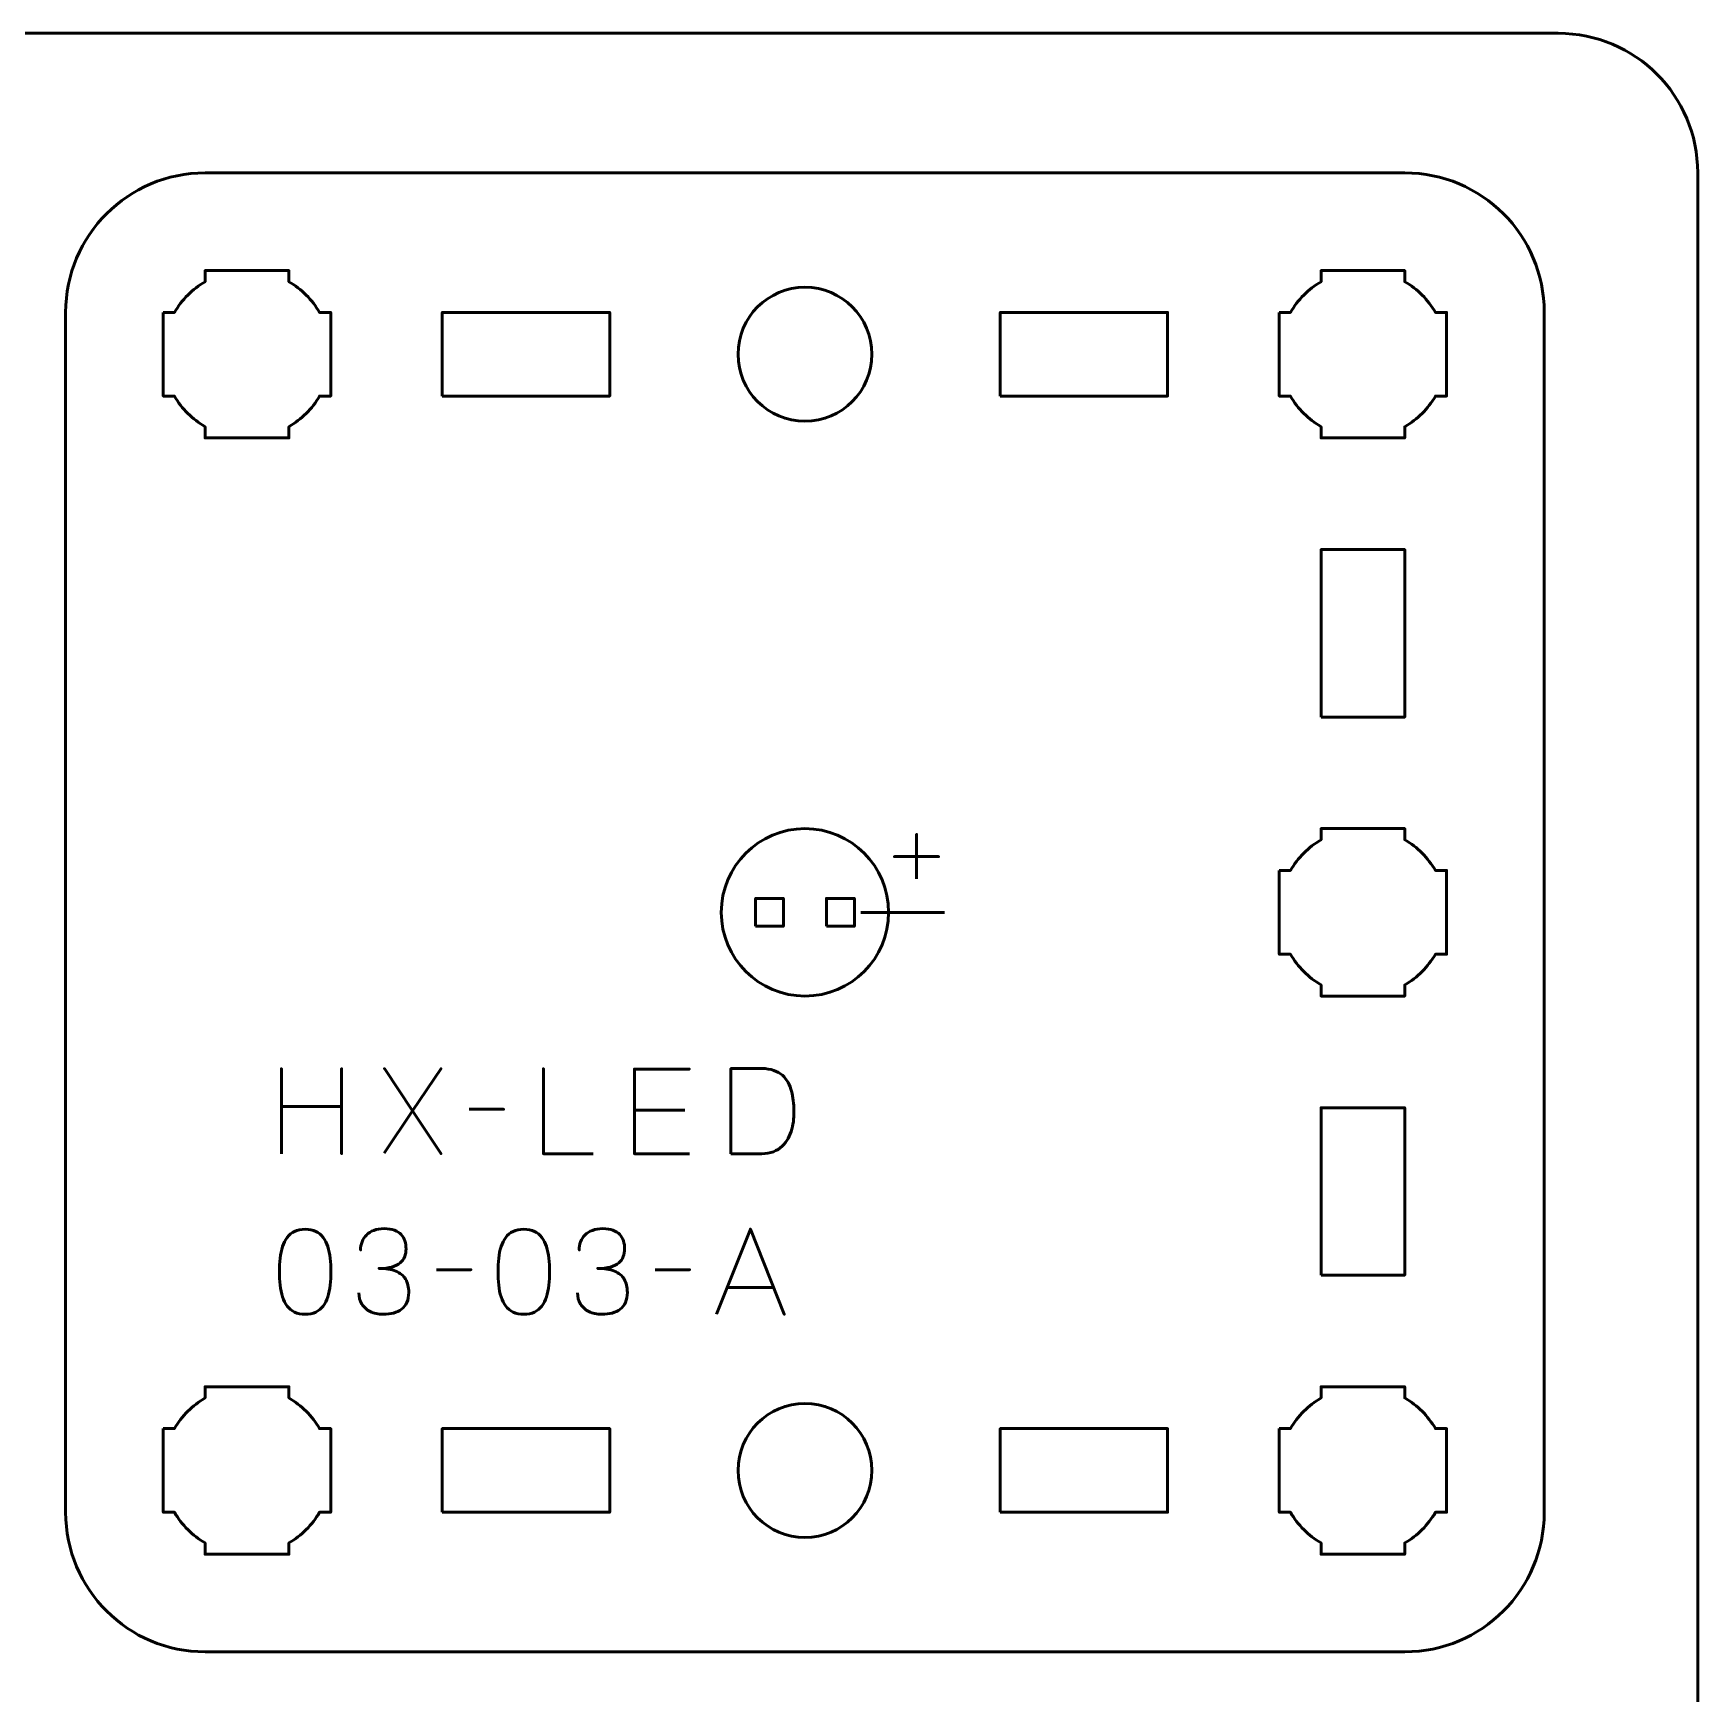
# Model space of a CAD drawing. Header units: centimetres. Extents: x -21 to 0, y -29.7 to 0.
# Drawn here: x -5.97 to 0, y -5.95 to 0 of the extents above; entities that cross this region are included whole.
import ezdxf

# ---------------------------------------------------------------- set-up
doc = ezdxf.new("R2010")
doc.units = ezdxf.units.CM
doc.header["$MEASUREMENT"] = 0
doc.layers.add('Layer 1', color=7, linetype='Continuous')

msp = doc.modelspace()

# ---------------------------------------------------------------- linework, layer by layer
at = {"layer": 'Layer 1', "lineweight": 53}
for points in [[(-4.5, -1.3), (-3.9, -1.3), (-3.9, -1), (-4.5, -1), (-4.5, -1.3)], [(-2.5, -1.3), (-1.9, -1.3), (-1.9, -1), (-2.5, -1), (-2.5, -1.3)], [(-1.35, -2.45), (-1.05, -2.45), (-1.05, -1.85), (-1.35, -1.85), (-1.35, -2.45)], [(-3.377, -3.2), (-3.277, -3.2), (-3.277, -3.1), (-3.377, -3.1), (-3.377, -3.2)], [(-3.123, -3.2), (-3.023, -3.2), (-3.023, -3.1), (-3.123, -3.1), (-3.123, -3.2)], [(-1.35, -4.45), (-1.05, -4.45), (-1.05, -3.85), (-1.35, -3.85), (-1.35, -4.45)], [(-4.5, -5.3), (-3.9, -5.3), (-3.9, -5), (-4.5, -5), (-4.5, -5.3)], [(-2.5, -5.3), (-1.9, -5.3), (-1.9, -5), (-2.5, -5), (-2.5, -5.3)]]:
    msp.add_lwpolyline(points, close=True, dxfattribs=at)
for centre in [(-3.2, -1.15), (-3.2, -5.15)]:
    msp.add_ellipse(centre, major_axis=(0, 0.24), ratio=1, dxfattribs=at)
at = {"layer": 'Layer 1', "color": 5, "lineweight": 53}
msp.add_ellipse((-3.2, -3.15), major_axis=(0, 0.3), ratio=1, dxfattribs=at)
at = {"layer": 'Layer 1', "color": 1, "lineweight": 53}
msp.add_open_spline([(-21.00003, -29.19995), (-21.00003, -29.19995), (-21.00003, -5.29992), (-21.00003, -5.29992), (-21.00003, -5.29992), (-21.00003, -5.21709), (-20.93286, -5.14992), (-20.85003, -5.14992), (-20.85003, -5.14992), (-20.7672, -5.14992), (-20.70003, -5.08275), (-20.70003, -4.99992), (-20.70003, -4.99992), (-20.70003, -4.91709), (-20.7672, -4.84992), (-20.85003, -4.84992), (-20.85003, -4.84992), (-20.93286, -4.84992), (-21.00003, -4.78275), (-21.00003, -4.69992), (-21.00003, -4.69992), (-21.00003, -4.61709), (-20.93286, -4.54992), (-20.85003, -4.54992), (-20.85003, -4.54992), (-20.7672, -4.54992), (-20.70003, -4.48275), (-20.70003, -4.39992), (-20.70003, -4.39992), (-20.70003, -4.31709), (-20.7672, -4.24992), (-20.85003, -4.24992), (-20.85003, -4.24992), (-20.93286, -4.24992), (-21.00003, -4.18275), (-21.00003, -4.09992), (-21.00003, -4.09992), (-21.00003, -4.01709), (-20.93286, -3.94992), (-20.85003, -3.94992), (-20.85003, -3.94992), (-20.7672, -3.94992), (-20.70003, -3.88275), (-20.70003, -3.79992), (-20.70003, -3.79992), (-20.70003, -3.71709), (-20.7672, -3.64992), (-20.85003, -3.64992), (-20.85003, -3.64992), (-20.93286, -3.64992), (-21.00003, -3.58275), (-21.00003, -3.49992), (-21.00003, -3.49992), (-21.00003, -3.41709), (-20.93286, -3.34992), (-20.85003, -3.34992), (-20.85003, -3.34992), (-20.7672, -3.34992), (-20.70003, -3.28275), (-20.70003, -3.19992), (-20.70003, -3.19992), (-20.70003, -3.11709), (-20.7672, -3.04992), (-20.85003, -3.04992), (-20.85003, -3.04992), (-20.93286, -3.04992), (-21.00003, -2.98275), (-21.00003, -2.89992), (-21.00003, -2.89992), (-21.00003, -2.81709), (-20.93286, -2.74992), (-20.85003, -2.74992), (-20.85003, -2.74992), (-20.7672, -2.74992), (-20.70003, -2.68275), (-20.70003, -2.59992), (-20.70003, -2.59992), (-20.70003, -2.51709), (-20.7672, -2.44992), (-20.85003, -2.44992), (-20.85003, -2.44992), (-20.93286, -2.44992), (-21.00003, -2.38275), (-21.00003, -2.29992), (-21.00003, -2.29992), (-21.00003, -2.21709), (-20.93286, -2.14992), (-20.85003, -2.14992), (-20.85003, -2.14992), (-20.7672, -2.14992), (-20.70003, -2.08275), (-20.70003, -1.99992), (-20.70003, -1.99992), (-20.70003, -1.91709), (-20.7672, -1.84992), (-20.85003, -1.84992), (-20.85003, -1.84992), (-20.93286, -1.84992), (-21.00003, -1.78275), (-21.00003, -1.69992), (-21.00003, -1.69992), (-21.00003, -1.61709), (-20.93286, -1.54992), (-20.85003, -1.54992), (-20.85003, -1.54992), (-20.7672, -1.54992), (-20.70003, -1.48275), (-20.70003, -1.39992), (-20.70003, -1.39992), (-20.70003, -1.31709), (-20.7672, -1.24992), (-20.85003, -1.24992), (-20.85003, -1.24992), (-20.93286, -1.24992), (-21.00003, -1.18275), (-21.00003, -1.09992), (-21.00003, -1.09992), (-21.00003, -1.09992), (-21.00003, -0.49992), (-21.00003, -0.49992), (-21.00003, -0.49992), (-21.00003, -0.22295), (-20.77694, 0.00004), (-20.49994, 0.00004), (-20.49994, 0.00004), (-20.49994, 0.00004), (-0.50008, 0.00004), (-0.50008, 0.00004), (-0.50008, 0.00004), (-0.22294, 0.00004), (0.00002, -0.22295), (0.00002, -0.49992), (0.00002, -0.49992), (0.00002, -0.49992), (0.00002, -29.19995), (0.00002, -29.19995), (0.00002, -29.19995), (0.00002, -29.47695), (-0.22294, -29.70004), (-0.50008, -29.70004), (-0.50008, -29.70004), (-0.50008, -29.70004), (-20.49994, -29.70004), (-20.49994, -29.70004), (-20.49994, -29.70004), (-20.77694, -29.70004), (-21.00003, -29.47695), (-21.00003, -29.19995)], degree=3, knots=[0, 0, 0, 0, 0.027027, 0.027027, 0.027027, 0.027027, 0.0540541, 0.0540541, 0.0540541, 0.0540541, 0.0810811, 0.0810811, 0.0810811, 0.0810811, 0.1081081, 0.1081081, 0.1081081, 0.1081081, 0.1351351, 0.1351351, 0.1351351, 0.1351351, 0.1621622, 0.1621622, 0.1621622, 0.1621622, 0.1891892, 0.1891892, 0.1891892, 0.1891892, 0.2162162, 0.2162162, 0.2162162, 0.2162162, 0.2432432, 0.2432432, 0.2432432, 0.2432432, 0.2702703, 0.2702703, 0.2702703, 0.2702703, 0.2972973, 0.2972973, 0.2972973, 0.2972973, 0.3243243, 0.3243243, 0.3243243, 0.3243243, 0.3513514, 0.3513514, 0.3513514, 0.3513514, 0.3783784, 0.3783784, 0.3783784, 0.3783784, 0.4054054, 0.4054054, 0.4054054, 0.4054054, 0.4324324, 0.4324324, 0.4324324, 0.4324324, 0.4594595, 0.4594595, 0.4594595, 0.4594595, 0.4864865, 0.4864865, 0.4864865, 0.4864865, 0.5135135, 0.5135135, 0.5135135, 0.5135135, 0.5405405, 0.5405405, 0.5405405, 0.5405405, 0.5675676, 0.5675676, 0.5675676, 0.5675676, 0.5945946, 0.5945946, 0.5945946, 0.5945946, 0.6216216, 0.6216216, 0.6216216, 0.6216216, 0.6486486, 0.6486486, 0.6486486, 0.6486486, 0.6756757, 0.6756757, 0.6756757, 0.6756757, 0.7027027, 0.7027027, 0.7027027, 0.7027027, 0.7297297, 0.7297297, 0.7297297, 0.7297297, 0.7567568, 0.7567568, 0.7567568, 0.7567568, 0.7837838, 0.7837838, 0.7837838, 0.7837838, 0.8108108, 0.8108108, 0.8108108, 0.8108108, 0.8378378, 0.8378378, 0.8378378, 0.8378378, 0.8648649, 0.8648649, 0.8648649, 0.8648649, 0.8918919, 0.8918919, 0.8918919, 0.8918919, 0.9189189, 0.9189189, 0.9189189, 0.9189189, 0.9459459, 0.9459459, 0.9459459, 0.9459459, 0.972973, 0.972973, 0.972973, 0.972973, 1, 1, 1, 1], dxfattribs=at)
at = {"layer": 'Layer 1', "color": 3, "lineweight": 53}
msp.add_open_spline([(-5.85, -5.3), (-5.85, -5.3), (-5.85, -1), (-5.85, -1), (-5.85, -1), (-5.85, -0.72391), (-5.62609, -0.5), (-5.35, -0.5), (-5.35, -0.5), (-5.35, -0.5), (-1.05, -0.5), (-1.05, -0.5), (-1.05, -0.5), (-0.77391, -0.5), (-0.55, -0.72391), (-0.55, -1), (-0.55, -1), (-0.55, -1), (-0.55, -5.3), (-0.55, -5.3), (-0.55, -5.3), (-0.55, -5.57609), (-0.77391, -5.8), (-1.05, -5.8), (-1.05, -5.8), (-1.05, -5.8), (-5.35, -5.8), (-5.35, -5.8), (-5.35, -5.8), (-5.62609, -5.8), (-5.85, -5.57609), (-5.85, -5.3)], degree=3, knots=[0, 0, 0, 0, 0.125, 0.125, 0.125, 0.125, 0.25, 0.25, 0.25, 0.25, 0.375, 0.375, 0.375, 0.375, 0.5, 0.5, 0.5, 0.5, 0.625, 0.625, 0.625, 0.625, 0.75, 0.75, 0.75, 0.75, 0.875, 0.875, 0.875, 0.875, 1, 1, 1, 1], dxfattribs=at)
at = {"layer": 'Layer 1', "lineweight": 53}
for points in [[(-5.5, -1), (-5.5, -1), (-5.45985, -1), (-5.45985, -1), (-5.45985, -1), (-5.4335, -0.95447), (-5.39553, -0.9165), (-5.35, -0.89015), (-5.35, -0.89015), (-5.35, -0.89015), (-5.35, -0.85), (-5.35, -0.85), (-5.35, -0.85), (-5.35, -0.85), (-5.2, -0.85), (-5.2, -0.85), (-5.2, -0.85), (-5.2, -0.85), (-5.05, -0.85), (-5.05, -0.85), (-5.05, -0.85), (-5.05, -0.85), (-5.05, -0.89015), (-5.05, -0.89015), (-5.05, -0.89015), (-5.00447, -0.9165), (-4.9665, -0.95447), (-4.94015, -1), (-4.94015, -1), (-4.94015, -1), (-4.9, -1), (-4.9, -1), (-4.9, -1), (-4.9, -1), (-4.9, -1.15), (-4.9, -1.15), (-4.9, -1.15), (-4.9, -1.15), (-4.9, -1.3), (-4.9, -1.3), (-4.9, -1.3), (-4.9, -1.3), (-4.94015, -1.3), (-4.94015, -1.3), (-4.94015, -1.3), (-4.9665, -1.34553), (-5.00447, -1.3835), (-5.05, -1.40985), (-5.05, -1.40985), (-5.05, -1.40985), (-5.05, -1.45), (-5.05, -1.45), (-5.05, -1.45), (-5.05, -1.45), (-5.2, -1.45), (-5.2, -1.45), (-5.2, -1.45), (-5.2, -1.45), (-5.35, -1.45), (-5.35, -1.45), (-5.35, -1.45), (-5.35, -1.45), (-5.35, -1.40985), (-5.35, -1.40985), (-5.35, -1.40985), (-5.39553, -1.3835), (-5.4335, -1.34553), (-5.45985, -1.3), (-5.45985, -1.3), (-5.45985, -1.3), (-5.5, -1.3), (-5.5, -1.3), (-5.5, -1.3), (-5.5, -1.3), (-5.5, -1.15), (-5.5, -1.15), (-5.5, -1.15), (-5.5, -1.15), (-5.5, -1), (-5.5, -1)], [(-1.5, -1), (-1.5, -1), (-1.45985, -1), (-1.45985, -1), (-1.45985, -1), (-1.4335, -0.95447), (-1.39553, -0.9165), (-1.35, -0.89015), (-1.35, -0.89015), (-1.35, -0.89015), (-1.35, -0.85), (-1.35, -0.85), (-1.35, -0.85), (-1.35, -0.85), (-1.2, -0.85), (-1.2, -0.85), (-1.2, -0.85), (-1.2, -0.85), (-1.05, -0.85), (-1.05, -0.85), (-1.05, -0.85), (-1.05, -0.85), (-1.05, -0.89015), (-1.05, -0.89015), (-1.05, -0.89015), (-1.00447, -0.9165), (-0.9665, -0.95447), (-0.94015, -1), (-0.94015, -1), (-0.94015, -1), (-0.9, -1), (-0.9, -1), (-0.9, -1), (-0.9, -1), (-0.9, -1.15), (-0.9, -1.15), (-0.9, -1.15), (-0.9, -1.15), (-0.9, -1.3), (-0.9, -1.3), (-0.9, -1.3), (-0.9, -1.3), (-0.94015, -1.3), (-0.94015, -1.3), (-0.94015, -1.3), (-0.9665, -1.34553), (-1.00447, -1.3835), (-1.05, -1.40985), (-1.05, -1.40985), (-1.05, -1.40985), (-1.05, -1.45), (-1.05, -1.45), (-1.05, -1.45), (-1.05, -1.45), (-1.2, -1.45), (-1.2, -1.45), (-1.2, -1.45), (-1.2, -1.45), (-1.35, -1.45), (-1.35, -1.45), (-1.35, -1.45), (-1.35, -1.45), (-1.35, -1.40985), (-1.35, -1.40985), (-1.35, -1.40985), (-1.39553, -1.3835), (-1.4335, -1.34553), (-1.45985, -1.3), (-1.45985, -1.3), (-1.45985, -1.3), (-1.5, -1.3), (-1.5, -1.3), (-1.5, -1.3), (-1.5, -1.3), (-1.5, -1.15), (-1.5, -1.15), (-1.5, -1.15), (-1.5, -1.15), (-1.5, -1), (-1.5, -1)], [(-1.5, -3), (-1.5, -3), (-1.45985, -3), (-1.45985, -3), (-1.45985, -3), (-1.4335, -2.95447), (-1.39553, -2.9165), (-1.35, -2.89015), (-1.35, -2.89015), (-1.35, -2.89015), (-1.35, -2.85), (-1.35, -2.85), (-1.35, -2.85), (-1.35, -2.85), (-1.2, -2.85), (-1.2, -2.85), (-1.2, -2.85), (-1.2, -2.85), (-1.05, -2.85), (-1.05, -2.85), (-1.05, -2.85), (-1.05, -2.85), (-1.05, -2.89015), (-1.05, -2.89015), (-1.05, -2.89015), (-1.00447, -2.9165), (-0.9665, -2.95447), (-0.94015, -3), (-0.94015, -3), (-0.94015, -3), (-0.9, -3), (-0.9, -3), (-0.9, -3), (-0.9, -3), (-0.9, -3.15), (-0.9, -3.15), (-0.9, -3.15), (-0.9, -3.15), (-0.9, -3.3), (-0.9, -3.3), (-0.9, -3.3), (-0.9, -3.3), (-0.94015, -3.3), (-0.94015, -3.3), (-0.94015, -3.3), (-0.9665, -3.34553), (-1.00447, -3.3835), (-1.05, -3.40985), (-1.05, -3.40985), (-1.05, -3.40985), (-1.05, -3.45), (-1.05, -3.45), (-1.05, -3.45), (-1.05, -3.45), (-1.2, -3.45), (-1.2, -3.45), (-1.2, -3.45), (-1.2, -3.45), (-1.35, -3.45), (-1.35, -3.45), (-1.35, -3.45), (-1.35, -3.45), (-1.35, -3.40985), (-1.35, -3.40985), (-1.35, -3.40985), (-1.39553, -3.3835), (-1.4335, -3.34553), (-1.45985, -3.3), (-1.45985, -3.3), (-1.45985, -3.3), (-1.5, -3.3), (-1.5, -3.3), (-1.5, -3.3), (-1.5, -3.3), (-1.5, -3.15), (-1.5, -3.15), (-1.5, -3.15), (-1.5, -3.15), (-1.5, -3), (-1.5, -3)], [(-5.5, -5), (-5.5, -5), (-5.45985, -5), (-5.45985, -5), (-5.45985, -5), (-5.4335, -4.95447), (-5.39553, -4.9165), (-5.35, -4.89015), (-5.35, -4.89015), (-5.35, -4.89015), (-5.35, -4.85), (-5.35, -4.85), (-5.35, -4.85), (-5.35, -4.85), (-5.2, -4.85), (-5.2, -4.85), (-5.2, -4.85), (-5.2, -4.85), (-5.05, -4.85), (-5.05, -4.85), (-5.05, -4.85), (-5.05, -4.85), (-5.05, -4.89015), (-5.05, -4.89015), (-5.05, -4.89015), (-5.00447, -4.9165), (-4.9665, -4.95447), (-4.94015, -5), (-4.94015, -5), (-4.94015, -5), (-4.9, -5), (-4.9, -5), (-4.9, -5), (-4.9, -5), (-4.9, -5.15), (-4.9, -5.15), (-4.9, -5.15), (-4.9, -5.15), (-4.9, -5.3), (-4.9, -5.3), (-4.9, -5.3), (-4.9, -5.3), (-4.94015, -5.3), (-4.94015, -5.3), (-4.94015, -5.3), (-4.9665, -5.34553), (-5.00447, -5.3835), (-5.05, -5.40985), (-5.05, -5.40985), (-5.05, -5.40985), (-5.05, -5.45), (-5.05, -5.45), (-5.05, -5.45), (-5.05, -5.45), (-5.2, -5.45), (-5.2, -5.45), (-5.2, -5.45), (-5.2, -5.45), (-5.35, -5.45), (-5.35, -5.45), (-5.35, -5.45), (-5.35, -5.45), (-5.35, -5.40985), (-5.35, -5.40985), (-5.35, -5.40985), (-5.39553, -5.3835), (-5.4335, -5.34553), (-5.45985, -5.3), (-5.45985, -5.3), (-5.45985, -5.3), (-5.5, -5.3), (-5.5, -5.3), (-5.5, -5.3), (-5.5, -5.3), (-5.5, -5.15), (-5.5, -5.15), (-5.5, -5.15), (-5.5, -5.15), (-5.5, -5), (-5.5, -5)], [(-1.5, -5), (-1.5, -5), (-1.45985, -5), (-1.45985, -5), (-1.45985, -5), (-1.4335, -4.95447), (-1.39553, -4.9165), (-1.35, -4.89015), (-1.35, -4.89015), (-1.35, -4.89015), (-1.35, -4.85), (-1.35, -4.85), (-1.35, -4.85), (-1.35, -4.85), (-1.2, -4.85), (-1.2, -4.85), (-1.2, -4.85), (-1.2, -4.85), (-1.05, -4.85), (-1.05, -4.85), (-1.05, -4.85), (-1.05, -4.85), (-1.05, -4.89015), (-1.05, -4.89015), (-1.05, -4.89015), (-1.00447, -4.9165), (-0.9665, -4.95447), (-0.94015, -5), (-0.94015, -5), (-0.94015, -5), (-0.9, -5), (-0.9, -5), (-0.9, -5), (-0.9, -5), (-0.9, -5.15), (-0.9, -5.15), (-0.9, -5.15), (-0.9, -5.15), (-0.9, -5.3), (-0.9, -5.3), (-0.9, -5.3), (-0.9, -5.3), (-0.94015, -5.3), (-0.94015, -5.3), (-0.94015, -5.3), (-0.9665, -5.34553), (-1.00447, -5.3835), (-1.05, -5.40985), (-1.05, -5.40985), (-1.05, -5.40985), (-1.05, -5.45), (-1.05, -5.45), (-1.05, -5.45), (-1.05, -5.45), (-1.2, -5.45), (-1.2, -5.45), (-1.2, -5.45), (-1.2, -5.45), (-1.35, -5.45), (-1.35, -5.45), (-1.35, -5.45), (-1.35, -5.45), (-1.35, -5.40985), (-1.35, -5.40985), (-1.35, -5.40985), (-1.39553, -5.3835), (-1.4335, -5.34553), (-1.45985, -5.3), (-1.45985, -5.3), (-1.45985, -5.3), (-1.5, -5.3), (-1.5, -5.3), (-1.5, -5.3), (-1.5, -5.3), (-1.5, -5.15), (-1.5, -5.15), (-1.5, -5.15), (-1.5, -5.15), (-1.5, -5), (-1.5, -5)]]:
    msp.add_open_spline(points, degree=3, knots=[0, 0, 0, 0, 0.05, 0.05, 0.05, 0.05, 0.1, 0.1, 0.1, 0.1, 0.15, 0.15, 0.15, 0.15, 0.2, 0.2, 0.2, 0.2, 0.25, 0.25, 0.25, 0.25, 0.3, 0.3, 0.3, 0.3, 0.35, 0.35, 0.35, 0.35, 0.4, 0.4, 0.4, 0.4, 0.45, 0.45, 0.45, 0.45, 0.5, 0.5, 0.5, 0.5, 0.55, 0.55, 0.55, 0.55, 0.6, 0.6, 0.6, 0.6, 0.65, 0.65, 0.65, 0.65, 0.7, 0.7, 0.7, 0.7, 0.75, 0.75, 0.75, 0.75, 0.8, 0.8, 0.8, 0.8, 0.85, 0.85, 0.85, 0.85, 0.9, 0.9, 0.9, 0.9, 0.95, 0.95, 0.95, 0.95, 1, 1, 1, 1], dxfattribs=at)
at = {"layer": 'Layer 1', "color": 5, "lineweight": 53}
for points, knots in [([(-2.8, -3.02959), (-2.8, -3.02959), (-2.8, -2.95), (-2.8, -2.95), (-2.8, -2.95), (-2.8, -2.95), (-2.87916, -2.95), (-2.87916, -2.95), (-2.87916, -2.95), (-2.87916, -2.95), (-2.8, -2.95), (-2.8, -2.95), (-2.8, -2.95), (-2.8, -2.95), (-2.8, -2.87042), (-2.8, -2.87042), (-2.8, -2.87042), (-2.8, -2.87042), (-2.8, -2.95), (-2.8, -2.95), (-2.8, -2.95), (-2.8, -2.95), (-2.72083, -2.95), (-2.72083, -2.95), (-2.72083, -2.95), (-2.72083, -2.95), (-2.8, -2.95), (-2.8, -2.95), (-2.8, -2.95), (-2.8, -2.95), (-2.8, -3.02959), (-2.8, -3.02959)], [0, 0, 0, 0, 0.125, 0.125, 0.125, 0.125, 0.25, 0.25, 0.25, 0.25, 0.375, 0.375, 0.375, 0.375, 0.5, 0.5, 0.5, 0.5, 0.625, 0.625, 0.625, 0.625, 0.75, 0.75, 0.75, 0.75, 0.875, 0.875, 0.875, 0.875, 1, 1, 1, 1]), ([(-5.07632, -4.01494), (-5.07632, -4.01494), (-5.07632, -3.84603), (-5.07632, -3.84603), (-5.07632, -3.84603), (-5.07632, -3.84603), (-4.86085, -3.84603), (-4.86085, -3.84603), (-4.86085, -3.84603), (-4.86085, -3.84603), (-4.86085, -4.01494), (-4.86085, -4.01494), (-4.86085, -4.01494), (-4.86085, -4.01494), (-4.86085, -3.71014), (-4.86085, -3.71014), (-4.86085, -3.71014), (-4.86085, -3.71014), (-4.86085, -3.84603), (-4.86085, -3.84603), (-4.86085, -3.84603), (-4.86085, -3.84603), (-5.07632, -3.84603), (-5.07632, -3.84603), (-5.07632, -3.84603), (-5.07632, -3.84603), (-5.07632, -3.71014), (-5.07632, -3.71014), (-5.07632, -3.71014), (-5.07632, -3.71014), (-5.07632, -4.01494), (-5.07632, -4.01494)], [0, 0, 0, 0, 0.125, 0.125, 0.125, 0.125, 0.25, 0.25, 0.25, 0.25, 0.375, 0.375, 0.375, 0.375, 0.5, 0.5, 0.5, 0.5, 0.625, 0.625, 0.625, 0.625, 0.75, 0.75, 0.75, 0.75, 0.875, 0.875, 0.875, 0.875, 1, 1, 1, 1]), ([(-4.70887, -4.01282), (-4.70887, -4.01282), (-4.60642, -3.86127), (-4.60642, -3.86127), (-4.60642, -3.86127), (-4.60642, -3.86127), (-4.70718, -3.70972), (-4.70718, -3.70972), (-4.70718, -3.70972), (-4.70718, -3.70972), (-4.60642, -3.86127), (-4.60642, -3.86127), (-4.60642, -3.86127), (-4.60642, -3.86127), (-4.5044, -3.70972), (-4.5044, -3.70972), (-4.5044, -3.70972), (-4.5044, -3.70972), (-4.60642, -3.86127), (-4.60642, -3.86127), (-4.60642, -3.86127), (-4.60642, -3.86127), (-4.5044, -4.01494), (-4.5044, -4.01494), (-4.5044, -4.01494), (-4.5044, -4.01494), (-4.60642, -3.86127), (-4.60642, -3.86127), (-4.60642, -3.86127), (-4.60642, -3.86127), (-4.70887, -4.01282), (-4.70887, -4.01282)], [0, 0, 0, 0, 0.125, 0.125, 0.125, 0.125, 0.25, 0.25, 0.25, 0.25, 0.375, 0.375, 0.375, 0.375, 0.5, 0.5, 0.5, 0.5, 0.625, 0.625, 0.625, 0.625, 0.75, 0.75, 0.75, 0.75, 0.875, 0.875, 0.875, 0.875, 1, 1, 1, 1]), ([(-3.95916, -4.01494), (-3.95916, -4.01494), (-4.13738, -4.01494), (-4.13738, -4.01494), (-4.13738, -4.01494), (-4.13738, -4.01494), (-4.13738, -3.70972), (-4.13738, -3.70972), (-4.13738, -3.70972), (-4.13738, -3.70972), (-4.13738, -4.01494), (-4.13738, -4.01494), (-4.13738, -4.01494), (-4.13738, -4.01494), (-3.95916, -4.01494), (-3.95916, -4.01494)], [0, 0, 0, 0, 0.25, 0.25, 0.25, 0.25, 0.5, 0.5, 0.5, 0.5, 0.75, 0.75, 0.75, 0.75, 1, 1, 1, 1]), ([(-3.61415, -4.01494), (-3.61415, -4.01494), (-3.81142, -4.01494), (-3.81142, -4.01494), (-3.81142, -4.01494), (-3.81142, -4.01494), (-3.81142, -3.71141), (-3.81142, -3.71141), (-3.81142, -3.71141), (-3.81142, -3.71141), (-3.61415, -3.71141), (-3.61415, -3.71141), (-3.61415, -3.71141), (-3.61415, -3.71141), (-3.81142, -3.71141), (-3.81142, -3.71141), (-3.81142, -3.71141), (-3.81142, -3.71141), (-3.81142, -4.01494), (-3.81142, -4.01494), (-3.81142, -4.01494), (-3.81142, -4.01494), (-3.61415, -4.01494), (-3.61415, -4.01494)], [0, 0, 0, 0, 0.1666667, 0.1666667, 0.1666667, 0.1666667, 0.3333333, 0.3333333, 0.3333333, 0.3333333, 0.5, 0.5, 0.5, 0.5, 0.6666667, 0.6666667, 0.6666667, 0.6666667, 0.8333333, 0.8333333, 0.8333333, 0.8333333, 1, 1, 1, 1]), ([(-3.46514, -4.01494), (-3.46514, -4.01494), (-3.46514, -3.70972), (-3.46514, -3.70972), (-3.46514, -3.70972), (-3.46514, -3.70972), (-3.35507, -3.70972), (-3.35507, -3.70972), (-3.35507, -3.70972), (-3.33835, -3.70979), (-3.32389, -3.71198), (-3.31168, -3.71628), (-3.31168, -3.71628), (-3.29955, -3.72058), (-3.28925, -3.72651), (-3.28092, -3.73399), (-3.28092, -3.73399), (-3.27253, -3.74154), (-3.26575, -3.75022), (-3.26046, -3.75995), (-3.26046, -3.75995), (-3.25517, -3.76976), (-3.25108, -3.7802), (-3.24818, -3.79128), (-3.24818, -3.79128), (-3.24529, -3.80229), (-3.24325, -3.81351), (-3.24198, -3.82486), (-3.24198, -3.82486), (-3.24071, -3.83622), (-3.23986, -3.84723), (-3.23951, -3.85788), (-3.23951, -3.85788), (-3.23901, -3.86854), (-3.23936, -3.87976), (-3.24049, -3.89154), (-3.24049, -3.89154), (-3.24162, -3.90332), (-3.24374, -3.9151), (-3.24691, -3.92682), (-3.24691, -3.92682), (-3.25002, -3.93853), (-3.25446, -3.94968), (-3.26018, -3.96019), (-3.26018, -3.96019), (-3.26582, -3.97077), (-3.27302, -3.98016), (-3.28163, -3.98834), (-3.28163, -3.98834), (-3.29031, -3.99653), (-3.30068, -4.00302), (-3.31281, -4.00774), (-3.31281, -4.00774), (-3.32495, -4.01247), (-3.33906, -4.01487), (-3.35507, -4.01494), (-3.35507, -4.01494), (-3.35507, -4.01494), (-3.46514, -4.01494), (-3.46514, -4.01494)], [0, 0, 0, 0, 0.0666667, 0.0666667, 0.0666667, 0.0666667, 0.1333333, 0.1333333, 0.1333333, 0.1333333, 0.2, 0.2, 0.2, 0.2, 0.2666667, 0.2666667, 0.2666667, 0.2666667, 0.3333333, 0.3333333, 0.3333333, 0.3333333, 0.4, 0.4, 0.4, 0.4, 0.4666667, 0.4666667, 0.4666667, 0.4666667, 0.5333333, 0.5333333, 0.5333333, 0.5333333, 0.6, 0.6, 0.6, 0.6, 0.6666667, 0.6666667, 0.6666667, 0.6666667, 0.7333333, 0.7333333, 0.7333333, 0.7333333, 0.8, 0.8, 0.8, 0.8, 0.8666667, 0.8666667, 0.8666667, 0.8666667, 0.9333333, 0.9333333, 0.9333333, 0.9333333, 1, 1, 1, 1]), ([(-3.46514, -4.01494), (-3.46514, -4.01494), (-3.46514, -3.70972), (-3.46514, -3.70972), (-3.46514, -3.70972), (-3.46514, -3.70972), (-3.35507, -3.70972), (-3.35507, -3.70972), (-3.35507, -3.70972), (-3.33835, -3.70979), (-3.32389, -3.71198), (-3.31168, -3.71628), (-3.31168, -3.71628), (-3.29955, -3.72058), (-3.28925, -3.72651), (-3.28092, -3.73399), (-3.28092, -3.73399), (-3.27253, -3.74154), (-3.26575, -3.75022), (-3.26046, -3.75995), (-3.26046, -3.75995), (-3.25517, -3.76976), (-3.25108, -3.7802), (-3.24818, -3.79128), (-3.24818, -3.79128), (-3.24529, -3.80229), (-3.24325, -3.81351), (-3.24198, -3.82486), (-3.24198, -3.82486), (-3.24071, -3.83622), (-3.23986, -3.84723), (-3.23951, -3.85788), (-3.23951, -3.85788), (-3.23901, -3.86854), (-3.23936, -3.87976), (-3.24049, -3.89154), (-3.24049, -3.89154), (-3.24162, -3.90332), (-3.24374, -3.9151), (-3.24691, -3.92682), (-3.24691, -3.92682), (-3.25002, -3.93853), (-3.25446, -3.94968), (-3.26018, -3.96019), (-3.26018, -3.96019), (-3.26582, -3.97077), (-3.27302, -3.98016), (-3.28163, -3.98834), (-3.28163, -3.98834), (-3.29031, -3.99653), (-3.30068, -4.00302), (-3.31281, -4.00774), (-3.31281, -4.00774), (-3.32495, -4.01247), (-3.33906, -4.01487), (-3.35507, -4.01494), (-3.35507, -4.01494), (-3.35507, -4.01494), (-3.46514, -4.01494), (-3.46514, -4.01494)], [0, 0, 0, 0, 0.0666667, 0.0666667, 0.0666667, 0.0666667, 0.1333333, 0.1333333, 0.1333333, 0.1333333, 0.2, 0.2, 0.2, 0.2, 0.2666667, 0.2666667, 0.2666667, 0.2666667, 0.3333333, 0.3333333, 0.3333333, 0.3333333, 0.4, 0.4, 0.4, 0.4, 0.4666667, 0.4666667, 0.4666667, 0.4666667, 0.5333333, 0.5333333, 0.5333333, 0.5333333, 0.6, 0.6, 0.6, 0.6, 0.6666667, 0.6666667, 0.6666667, 0.6666667, 0.7333333, 0.7333333, 0.7333333, 0.7333333, 0.8, 0.8, 0.8, 0.8, 0.8666667, 0.8666667, 0.8666667, 0.8666667, 0.9333333, 0.9333333, 0.9333333, 0.9333333, 1, 1, 1, 1]), ([(-4.40323, -3.85534), (-4.40323, -3.85534), (-4.28004, -3.85534), (-4.28004, -3.85534), (-4.28004, -3.85534), (-4.28004, -3.85534), (-4.40323, -3.85534), (-4.40323, -3.85534)], [0, 0, 0, 0, 0.5, 0.5, 0.5, 0.5, 1, 1, 1, 1]), ([(-3.63108, -3.85873), (-3.63108, -3.85873), (-3.81142, -3.85873), (-3.81142, -3.85873), (-3.81142, -3.85873), (-3.81142, -3.85873), (-3.63108, -3.85873), (-3.63108, -3.85873)], [0, 0, 0, 0, 0.5, 0.5, 0.5, 0.5, 1, 1, 1, 1]), ([(-4.99144, -4.59025), (-4.97663, -4.59018), (-4.96386, -4.58757), (-4.9532, -4.58249), (-4.9532, -4.58249), (-4.94262, -4.57741), (-4.9338, -4.57014), (-4.92675, -4.5609), (-4.92675, -4.5609), (-4.91976, -4.55159), (-4.91426, -4.54058), (-4.91017, -4.52788), (-4.91017, -4.52788), (-4.90614, -4.51518), (-4.90325, -4.50128), (-4.90163, -4.48604), (-4.90163, -4.48604), (-4.89993, -4.4708), (-4.89909, -4.45478), (-4.89916, -4.43785), (-4.89916, -4.43785), (-4.89909, -4.42099), (-4.89993, -4.40497), (-4.90163, -4.3898), (-4.90163, -4.3898), (-4.90325, -4.37463), (-4.90614, -4.36066), (-4.91017, -4.34796), (-4.91017, -4.34796), (-4.91426, -4.33533), (-4.91976, -4.32433), (-4.92675, -4.31494), (-4.92675, -4.31494), (-4.9338, -4.30563), (-4.94262, -4.29836), (-4.9532, -4.29328), (-4.9532, -4.29328), (-4.96386, -4.28813), (-4.97663, -4.28552), (-4.99144, -4.28545), (-4.99144, -4.28545), (-5.00626, -4.28552), (-5.01903, -4.28813), (-5.02969, -4.29328), (-5.02969, -4.29328), (-5.04027, -4.29836), (-5.04909, -4.30563), (-5.05614, -4.31494), (-5.05614, -4.31494), (-5.06313, -4.32433), (-5.06863, -4.33533), (-5.07272, -4.34796), (-5.07272, -4.34796), (-5.07675, -4.36066), (-5.07964, -4.37463), (-5.08126, -4.3898), (-5.08126, -4.3898), (-5.08295, -4.40497), (-5.0838, -4.42099), (-5.08373, -4.43785), (-5.08373, -4.43785), (-5.0838, -4.45478), (-5.08295, -4.4708), (-5.08126, -4.48604), (-5.08126, -4.48604), (-5.07964, -4.50128), (-5.07675, -4.51518), (-5.07272, -4.52788), (-5.07272, -4.52788), (-5.06863, -4.54058), (-5.06313, -4.55159), (-5.05614, -4.5609), (-5.05614, -4.5609), (-5.04909, -4.57014), (-5.04027, -4.57741), (-5.02969, -4.58249), (-5.02969, -4.58249), (-5.01903, -4.58757), (-5.00626, -4.59018), (-4.99144, -4.59025)], [0, 0, 0, 0, 0.05, 0.05, 0.05, 0.05, 0.1, 0.1, 0.1, 0.1, 0.15, 0.15, 0.15, 0.15, 0.2, 0.2, 0.2, 0.2, 0.25, 0.25, 0.25, 0.25, 0.3, 0.3, 0.3, 0.3, 0.35, 0.35, 0.35, 0.35, 0.4, 0.4, 0.4, 0.4, 0.45, 0.45, 0.45, 0.45, 0.5, 0.5, 0.5, 0.5, 0.55, 0.55, 0.55, 0.55, 0.6, 0.6, 0.6, 0.6, 0.65, 0.65, 0.65, 0.65, 0.7, 0.7, 0.7, 0.7, 0.75, 0.75, 0.75, 0.75, 0.8, 0.8, 0.8, 0.8, 0.85, 0.85, 0.85, 0.85, 0.9, 0.9, 0.9, 0.9, 0.95, 0.95, 0.95, 0.95, 1, 1, 1, 1]), ([(-4.99144, -4.59025), (-4.97663, -4.59018), (-4.96386, -4.58757), (-4.9532, -4.58249), (-4.9532, -4.58249), (-4.94262, -4.57741), (-4.9338, -4.57014), (-4.92675, -4.5609), (-4.92675, -4.5609), (-4.91976, -4.55159), (-4.91426, -4.54058), (-4.91017, -4.52788), (-4.91017, -4.52788), (-4.90614, -4.51518), (-4.90325, -4.50128), (-4.90163, -4.48604), (-4.90163, -4.48604), (-4.89993, -4.4708), (-4.89909, -4.45478), (-4.89916, -4.43785), (-4.89916, -4.43785), (-4.89909, -4.42099), (-4.89993, -4.40497), (-4.90163, -4.3898), (-4.90163, -4.3898), (-4.90325, -4.37463), (-4.90614, -4.36066), (-4.91017, -4.34796), (-4.91017, -4.34796), (-4.91426, -4.33533), (-4.91976, -4.32433), (-4.92675, -4.31494), (-4.92675, -4.31494), (-4.9338, -4.30563), (-4.94262, -4.29836), (-4.9532, -4.29328), (-4.9532, -4.29328), (-4.96386, -4.28813), (-4.97663, -4.28552), (-4.99144, -4.28545), (-4.99144, -4.28545), (-5.00626, -4.28552), (-5.01903, -4.28813), (-5.02969, -4.29328), (-5.02969, -4.29328), (-5.04027, -4.29836), (-5.04909, -4.30563), (-5.05614, -4.31494), (-5.05614, -4.31494), (-5.06313, -4.32433), (-5.06863, -4.33533), (-5.07272, -4.34796), (-5.07272, -4.34796), (-5.07675, -4.36066), (-5.07964, -4.37463), (-5.08126, -4.3898), (-5.08126, -4.3898), (-5.08295, -4.40497), (-5.0838, -4.42099), (-5.08373, -4.43785), (-5.08373, -4.43785), (-5.0838, -4.45478), (-5.08295, -4.4708), (-5.08126, -4.48604), (-5.08126, -4.48604), (-5.07964, -4.50128), (-5.07675, -4.51518), (-5.07272, -4.52788), (-5.07272, -4.52788), (-5.06863, -4.54058), (-5.06313, -4.55159), (-5.05614, -4.5609), (-5.05614, -4.5609), (-5.04909, -4.57014), (-5.04027, -4.57741), (-5.02969, -4.58249), (-5.02969, -4.58249), (-5.01903, -4.58757), (-5.00626, -4.59018), (-4.99144, -4.59025)], [0, 0, 0, 0, 0.05, 0.05, 0.05, 0.05, 0.1, 0.1, 0.1, 0.1, 0.15, 0.15, 0.15, 0.15, 0.2, 0.2, 0.2, 0.2, 0.25, 0.25, 0.25, 0.25, 0.3, 0.3, 0.3, 0.3, 0.35, 0.35, 0.35, 0.35, 0.4, 0.4, 0.4, 0.4, 0.45, 0.45, 0.45, 0.45, 0.5, 0.5, 0.5, 0.5, 0.55, 0.55, 0.55, 0.55, 0.6, 0.6, 0.6, 0.6, 0.65, 0.65, 0.65, 0.65, 0.7, 0.7, 0.7, 0.7, 0.75, 0.75, 0.75, 0.75, 0.8, 0.8, 0.8, 0.8, 0.85, 0.85, 0.85, 0.85, 0.9, 0.9, 0.9, 0.9, 0.95, 0.95, 0.95, 0.95, 1, 1, 1, 1]), ([(-4.79883, -4.51363), (-4.79876, -4.52887), (-4.79523, -4.54213), (-4.78825, -4.55363), (-4.78825, -4.55363), (-4.78126, -4.56506), (-4.77131, -4.57402), (-4.75833, -4.58044), (-4.75833, -4.58044), (-4.74535, -4.58686), (-4.72976, -4.59011), (-4.71162, -4.59025), (-4.71162, -4.59025), (-4.69801, -4.59025), (-4.68566, -4.58884), (-4.67444, -4.58588), (-4.67444, -4.58588), (-4.66329, -4.58291), (-4.6537, -4.57833), (-4.64558, -4.57205), (-4.64558, -4.57205), (-4.63747, -4.56577), (-4.63126, -4.55765), (-4.62682, -4.54778), (-4.62682, -4.54778), (-4.62244, -4.53783), (-4.62026, -4.5259), (-4.62019, -4.51193), (-4.62019, -4.51193), (-4.62011, -4.49331), (-4.62392, -4.47757), (-4.63147, -4.4648), (-4.63147, -4.4648), (-4.63902, -4.45203), (-4.65074, -4.44244), (-4.66647, -4.43588), (-4.66647, -4.43588), (-4.6822, -4.42931), (-4.70238, -4.426), (-4.72686, -4.426), (-4.72686, -4.426), (-4.70859, -4.42607), (-4.69328, -4.42438), (-4.68079, -4.42092), (-4.68079, -4.42092), (-4.66837, -4.41746), (-4.65843, -4.41259), (-4.65095, -4.40624), (-4.65095, -4.40624), (-4.64347, -4.39996), (-4.63804, -4.39248), (-4.63479, -4.38388), (-4.63479, -4.38388), (-4.63147, -4.37534), (-4.62985, -4.36596), (-4.62992, -4.35573), (-4.62992, -4.35573), (-4.62985, -4.34549), (-4.63126, -4.33604), (-4.63408, -4.32729), (-4.63408, -4.32729), (-4.63684, -4.31854), (-4.64135, -4.31085), (-4.64749, -4.30429), (-4.64749, -4.30429), (-4.65363, -4.29773), (-4.66174, -4.29258), (-4.67169, -4.28891), (-4.67169, -4.28891), (-4.68171, -4.28524), (-4.69392, -4.28341), (-4.70824, -4.28334), (-4.70824, -4.28334), (-4.72249, -4.28341), (-4.73498, -4.28552), (-4.74556, -4.28962), (-4.74556, -4.28962), (-4.75622, -4.29371), (-4.76496, -4.29928), (-4.77202, -4.30641), (-4.77202, -4.30641), (-4.779, -4.31353), (-4.78423, -4.32165), (-4.78768, -4.33082), (-4.78768, -4.33082), (-4.79121, -4.33999), (-4.7929, -4.34973), (-4.7929, -4.35996), (-4.7929, -4.35996), (-4.7929, -4.34973), (-4.79121, -4.33999), (-4.78768, -4.33082), (-4.78768, -4.33082), (-4.78423, -4.32165), (-4.779, -4.31353), (-4.77202, -4.30641), (-4.77202, -4.30641), (-4.76496, -4.29928), (-4.75622, -4.29371), (-4.74556, -4.28962), (-4.74556, -4.28962), (-4.73498, -4.28552), (-4.72249, -4.28341), (-4.70824, -4.28334), (-4.70824, -4.28334), (-4.69392, -4.28341), (-4.68171, -4.28524), (-4.67169, -4.28891), (-4.67169, -4.28891), (-4.66174, -4.29258), (-4.65363, -4.29773), (-4.64749, -4.30429), (-4.64749, -4.30429), (-4.64135, -4.31085), (-4.63684, -4.31854), (-4.63408, -4.32729), (-4.63408, -4.32729), (-4.63126, -4.33604), (-4.62985, -4.34549), (-4.62992, -4.35573), (-4.62992, -4.35573), (-4.62985, -4.36596), (-4.63147, -4.37534), (-4.63479, -4.38388), (-4.63479, -4.38388), (-4.63804, -4.39248), (-4.64347, -4.39996), (-4.65095, -4.40624), (-4.65095, -4.40624), (-4.65843, -4.41259), (-4.66837, -4.41746), (-4.68079, -4.42092), (-4.68079, -4.42092), (-4.69328, -4.42438), (-4.70859, -4.42607), (-4.72686, -4.426), (-4.72686, -4.426), (-4.70238, -4.426), (-4.6822, -4.42931), (-4.66647, -4.43588), (-4.66647, -4.43588), (-4.65074, -4.44244), (-4.63902, -4.45203), (-4.63147, -4.4648), (-4.63147, -4.4648), (-4.62392, -4.47757), (-4.62011, -4.49331), (-4.62019, -4.51193), (-4.62019, -4.51193), (-4.62026, -4.5259), (-4.62244, -4.53783), (-4.62682, -4.54778), (-4.62682, -4.54778), (-4.63126, -4.55765), (-4.63747, -4.56577), (-4.64558, -4.57205), (-4.64558, -4.57205), (-4.6537, -4.57833), (-4.66329, -4.58291), (-4.67444, -4.58588), (-4.67444, -4.58588), (-4.68566, -4.58884), (-4.69801, -4.59025), (-4.71162, -4.59025), (-4.71162, -4.59025), (-4.72976, -4.59011), (-4.74535, -4.58686), (-4.75833, -4.58044), (-4.75833, -4.58044), (-4.77131, -4.57402), (-4.78126, -4.56506), (-4.78825, -4.55363), (-4.78825, -4.55363), (-4.79523, -4.54213), (-4.79876, -4.52887), (-4.79883, -4.51363)], [0, 0, 0, 0, 0.0227273, 0.0227273, 0.0227273, 0.0227273, 0.0454545, 0.0454545, 0.0454545, 0.0454545, 0.0681818, 0.0681818, 0.0681818, 0.0681818, 0.0909091, 0.0909091, 0.0909091, 0.0909091, 0.1136364, 0.1136364, 0.1136364, 0.1136364, 0.1363636, 0.1363636, 0.1363636, 0.1363636, 0.1590909, 0.1590909, 0.1590909, 0.1590909, 0.1818182, 0.1818182, 0.1818182, 0.1818182, 0.2045455, 0.2045455, 0.2045455, 0.2045455, 0.2272727, 0.2272727, 0.2272727, 0.2272727, 0.25, 0.25, 0.25, 0.25, 0.2727273, 0.2727273, 0.2727273, 0.2727273, 0.2954545, 0.2954545, 0.2954545, 0.2954545, 0.3181818, 0.3181818, 0.3181818, 0.3181818, 0.3409091, 0.3409091, 0.3409091, 0.3409091, 0.3636364, 0.3636364, 0.3636364, 0.3636364, 0.3863636, 0.3863636, 0.3863636, 0.3863636, 0.4090909, 0.4090909, 0.4090909, 0.4090909, 0.4318182, 0.4318182, 0.4318182, 0.4318182, 0.4545455, 0.4545455, 0.4545455, 0.4545455, 0.4772727, 0.4772727, 0.4772727, 0.4772727, 0.5, 0.5, 0.5, 0.5, 0.5227273, 0.5227273, 0.5227273, 0.5227273, 0.5454545, 0.5454545, 0.5454545, 0.5454545, 0.5681818, 0.5681818, 0.5681818, 0.5681818, 0.5909091, 0.5909091, 0.5909091, 0.5909091, 0.6136364, 0.6136364, 0.6136364, 0.6136364, 0.6363636, 0.6363636, 0.6363636, 0.6363636, 0.6590909, 0.6590909, 0.6590909, 0.6590909, 0.6818182, 0.6818182, 0.6818182, 0.6818182, 0.7045455, 0.7045455, 0.7045455, 0.7045455, 0.7272727, 0.7272727, 0.7272727, 0.7272727, 0.75, 0.75, 0.75, 0.75, 0.7727273, 0.7727273, 0.7727273, 0.7727273, 0.7954545, 0.7954545, 0.7954545, 0.7954545, 0.8181818, 0.8181818, 0.8181818, 0.8181818, 0.8409091, 0.8409091, 0.8409091, 0.8409091, 0.8636364, 0.8636364, 0.8636364, 0.8636364, 0.8863636, 0.8863636, 0.8863636, 0.8863636, 0.9090909, 0.9090909, 0.9090909, 0.9090909, 0.9318182, 0.9318182, 0.9318182, 0.9318182, 0.9545455, 0.9545455, 0.9545455, 0.9545455, 0.9772727, 0.9772727, 0.9772727, 0.9772727, 1, 1, 1, 1]), ([(-4.20786, -4.59025), (-4.19305, -4.59018), (-4.18028, -4.58757), (-4.16962, -4.58249), (-4.16962, -4.58249), (-4.15904, -4.57741), (-4.15022, -4.57014), (-4.14317, -4.5609), (-4.14317, -4.5609), (-4.13618, -4.55159), (-4.13068, -4.54058), (-4.12659, -4.52788), (-4.12659, -4.52788), (-4.12256, -4.51518), (-4.11967, -4.50128), (-4.11805, -4.48604), (-4.11805, -4.48604), (-4.11635, -4.4708), (-4.11551, -4.45478), (-4.11558, -4.43785), (-4.11558, -4.43785), (-4.11551, -4.42099), (-4.11635, -4.40497), (-4.11805, -4.3898), (-4.11805, -4.3898), (-4.11967, -4.37463), (-4.12256, -4.36066), (-4.12659, -4.34796), (-4.12659, -4.34796), (-4.13068, -4.33533), (-4.13618, -4.32433), (-4.14317, -4.31494), (-4.14317, -4.31494), (-4.15022, -4.30563), (-4.15904, -4.29836), (-4.16962, -4.29328), (-4.16962, -4.29328), (-4.18028, -4.28813), (-4.19305, -4.28552), (-4.20786, -4.28545), (-4.20786, -4.28545), (-4.22268, -4.28552), (-4.23545, -4.28813), (-4.24611, -4.29328), (-4.24611, -4.29328), (-4.25669, -4.29836), (-4.26551, -4.30563), (-4.27256, -4.31494), (-4.27256, -4.31494), (-4.27955, -4.32433), (-4.28505, -4.33533), (-4.28914, -4.34796), (-4.28914, -4.34796), (-4.29317, -4.36066), (-4.29606, -4.37463), (-4.29768, -4.3898), (-4.29768, -4.3898), (-4.29937, -4.40497), (-4.30022, -4.42099), (-4.30015, -4.43785), (-4.30015, -4.43785), (-4.30022, -4.45478), (-4.29937, -4.4708), (-4.29768, -4.48604), (-4.29768, -4.48604), (-4.29606, -4.50128), (-4.29317, -4.51518), (-4.28914, -4.52788), (-4.28914, -4.52788), (-4.28505, -4.54058), (-4.27955, -4.55159), (-4.27256, -4.5609), (-4.27256, -4.5609), (-4.26551, -4.57014), (-4.25669, -4.57741), (-4.24611, -4.58249), (-4.24611, -4.58249), (-4.23545, -4.58757), (-4.22268, -4.59018), (-4.20786, -4.59025)], [0, 0, 0, 0, 0.05, 0.05, 0.05, 0.05, 0.1, 0.1, 0.1, 0.1, 0.15, 0.15, 0.15, 0.15, 0.2, 0.2, 0.2, 0.2, 0.25, 0.25, 0.25, 0.25, 0.3, 0.3, 0.3, 0.3, 0.35, 0.35, 0.35, 0.35, 0.4, 0.4, 0.4, 0.4, 0.45, 0.45, 0.45, 0.45, 0.5, 0.5, 0.5, 0.5, 0.55, 0.55, 0.55, 0.55, 0.6, 0.6, 0.6, 0.6, 0.65, 0.65, 0.65, 0.65, 0.7, 0.7, 0.7, 0.7, 0.75, 0.75, 0.75, 0.75, 0.8, 0.8, 0.8, 0.8, 0.85, 0.85, 0.85, 0.85, 0.9, 0.9, 0.9, 0.9, 0.95, 0.95, 0.95, 0.95, 1, 1, 1, 1]), ([(-4.20786, -4.59025), (-4.19305, -4.59018), (-4.18028, -4.58757), (-4.16962, -4.58249), (-4.16962, -4.58249), (-4.15904, -4.57741), (-4.15022, -4.57014), (-4.14317, -4.5609), (-4.14317, -4.5609), (-4.13618, -4.55159), (-4.13068, -4.54058), (-4.12659, -4.52788), (-4.12659, -4.52788), (-4.12256, -4.51518), (-4.11967, -4.50128), (-4.11805, -4.48604), (-4.11805, -4.48604), (-4.11635, -4.4708), (-4.11551, -4.45478), (-4.11558, -4.43785), (-4.11558, -4.43785), (-4.11551, -4.42099), (-4.11635, -4.40497), (-4.11805, -4.3898), (-4.11805, -4.3898), (-4.11967, -4.37463), (-4.12256, -4.36066), (-4.12659, -4.34796), (-4.12659, -4.34796), (-4.13068, -4.33533), (-4.13618, -4.32433), (-4.14317, -4.31494), (-4.14317, -4.31494), (-4.15022, -4.30563), (-4.15904, -4.29836), (-4.16962, -4.29328), (-4.16962, -4.29328), (-4.18028, -4.28813), (-4.19305, -4.28552), (-4.20786, -4.28545), (-4.20786, -4.28545), (-4.22268, -4.28552), (-4.23545, -4.28813), (-4.24611, -4.29328), (-4.24611, -4.29328), (-4.25669, -4.29836), (-4.26551, -4.30563), (-4.27256, -4.31494), (-4.27256, -4.31494), (-4.27955, -4.32433), (-4.28505, -4.33533), (-4.28914, -4.34796), (-4.28914, -4.34796), (-4.29317, -4.36066), (-4.29606, -4.37463), (-4.29768, -4.3898), (-4.29768, -4.3898), (-4.29937, -4.40497), (-4.30022, -4.42099), (-4.30015, -4.43785), (-4.30015, -4.43785), (-4.30022, -4.45478), (-4.29937, -4.4708), (-4.29768, -4.48604), (-4.29768, -4.48604), (-4.29606, -4.50128), (-4.29317, -4.51518), (-4.28914, -4.52788), (-4.28914, -4.52788), (-4.28505, -4.54058), (-4.27955, -4.55159), (-4.27256, -4.5609), (-4.27256, -4.5609), (-4.26551, -4.57014), (-4.25669, -4.57741), (-4.24611, -4.58249), (-4.24611, -4.58249), (-4.23545, -4.58757), (-4.22268, -4.59018), (-4.20786, -4.59025)], [0, 0, 0, 0, 0.05, 0.05, 0.05, 0.05, 0.1, 0.1, 0.1, 0.1, 0.15, 0.15, 0.15, 0.15, 0.2, 0.2, 0.2, 0.2, 0.25, 0.25, 0.25, 0.25, 0.3, 0.3, 0.3, 0.3, 0.35, 0.35, 0.35, 0.35, 0.4, 0.4, 0.4, 0.4, 0.45, 0.45, 0.45, 0.45, 0.5, 0.5, 0.5, 0.5, 0.55, 0.55, 0.55, 0.55, 0.6, 0.6, 0.6, 0.6, 0.65, 0.65, 0.65, 0.65, 0.7, 0.7, 0.7, 0.7, 0.75, 0.75, 0.75, 0.75, 0.8, 0.8, 0.8, 0.8, 0.85, 0.85, 0.85, 0.85, 0.9, 0.9, 0.9, 0.9, 0.95, 0.95, 0.95, 0.95, 1, 1, 1, 1]), ([(-4.01525, -4.51363), (-4.01518, -4.52887), (-4.01165, -4.54213), (-4.00467, -4.55363), (-4.00467, -4.55363), (-3.99768, -4.56506), (-3.98773, -4.57402), (-3.97475, -4.58044), (-3.97475, -4.58044), (-3.96177, -4.58686), (-3.94618, -4.59011), (-3.92804, -4.59025), (-3.92804, -4.59025), (-3.91443, -4.59025), (-3.90208, -4.58884), (-3.89086, -4.58588), (-3.89086, -4.58588), (-3.87971, -4.58291), (-3.87012, -4.57833), (-3.862, -4.57205), (-3.862, -4.57205), (-3.85389, -4.56577), (-3.84768, -4.55765), (-3.84324, -4.54778), (-3.84324, -4.54778), (-3.83886, -4.53783), (-3.83668, -4.5259), (-3.83661, -4.51193), (-3.83661, -4.51193), (-3.83653, -4.49331), (-3.84034, -4.47757), (-3.84789, -4.4648), (-3.84789, -4.4648), (-3.85544, -4.45203), (-3.86716, -4.44244), (-3.88289, -4.43588), (-3.88289, -4.43588), (-3.89862, -4.42931), (-3.9188, -4.426), (-3.94328, -4.426), (-3.94328, -4.426), (-3.92501, -4.42607), (-3.9097, -4.42438), (-3.89721, -4.42092), (-3.89721, -4.42092), (-3.88479, -4.41746), (-3.87485, -4.41259), (-3.86737, -4.40624), (-3.86737, -4.40624), (-3.85989, -4.39996), (-3.85446, -4.39248), (-3.85121, -4.38388), (-3.85121, -4.38388), (-3.84789, -4.37534), (-3.84627, -4.36596), (-3.84634, -4.35573), (-3.84634, -4.35573), (-3.84627, -4.34549), (-3.84768, -4.33604), (-3.8505, -4.32729), (-3.8505, -4.32729), (-3.85326, -4.31854), (-3.85777, -4.31085), (-3.86391, -4.30429), (-3.86391, -4.30429), (-3.87005, -4.29773), (-3.87816, -4.29258), (-3.88811, -4.28891), (-3.88811, -4.28891), (-3.89813, -4.28524), (-3.91034, -4.28341), (-3.92466, -4.28334), (-3.92466, -4.28334), (-3.93891, -4.28341), (-3.9514, -4.28552), (-3.96198, -4.28962), (-3.96198, -4.28962), (-3.97264, -4.29371), (-3.98138, -4.29928), (-3.98844, -4.30641), (-3.98844, -4.30641), (-3.99542, -4.31353), (-4.00065, -4.32165), (-4.0041, -4.33082), (-4.0041, -4.33082), (-4.00763, -4.33999), (-4.00932, -4.34973), (-4.00932, -4.35996), (-4.00932, -4.35996), (-4.00932, -4.34973), (-4.00763, -4.33999), (-4.0041, -4.33082), (-4.0041, -4.33082), (-4.00065, -4.32165), (-3.99542, -4.31353), (-3.98844, -4.30641), (-3.98844, -4.30641), (-3.98138, -4.29928), (-3.97264, -4.29371), (-3.96198, -4.28962), (-3.96198, -4.28962), (-3.9514, -4.28552), (-3.93891, -4.28341), (-3.92466, -4.28334), (-3.92466, -4.28334), (-3.91034, -4.28341), (-3.89813, -4.28524), (-3.88811, -4.28891), (-3.88811, -4.28891), (-3.87816, -4.29258), (-3.87005, -4.29773), (-3.86391, -4.30429), (-3.86391, -4.30429), (-3.85777, -4.31085), (-3.85326, -4.31854), (-3.8505, -4.32729), (-3.8505, -4.32729), (-3.84768, -4.33604), (-3.84627, -4.34549), (-3.84634, -4.35573), (-3.84634, -4.35573), (-3.84627, -4.36596), (-3.84789, -4.37534), (-3.85121, -4.38388), (-3.85121, -4.38388), (-3.85446, -4.39248), (-3.85989, -4.39996), (-3.86737, -4.40624), (-3.86737, -4.40624), (-3.87485, -4.41259), (-3.88479, -4.41746), (-3.89721, -4.42092), (-3.89721, -4.42092), (-3.9097, -4.42438), (-3.92501, -4.42607), (-3.94328, -4.426), (-3.94328, -4.426), (-3.9188, -4.426), (-3.89862, -4.42931), (-3.88289, -4.43588), (-3.88289, -4.43588), (-3.86716, -4.44244), (-3.85544, -4.45203), (-3.84789, -4.4648), (-3.84789, -4.4648), (-3.84034, -4.47757), (-3.83653, -4.49331), (-3.83661, -4.51193), (-3.83661, -4.51193), (-3.83668, -4.5259), (-3.83886, -4.53783), (-3.84324, -4.54778), (-3.84324, -4.54778), (-3.84768, -4.55765), (-3.85389, -4.56577), (-3.862, -4.57205), (-3.862, -4.57205), (-3.87012, -4.57833), (-3.87971, -4.58291), (-3.89086, -4.58588), (-3.89086, -4.58588), (-3.90208, -4.58884), (-3.91443, -4.59025), (-3.92804, -4.59025), (-3.92804, -4.59025), (-3.94618, -4.59011), (-3.96177, -4.58686), (-3.97475, -4.58044), (-3.97475, -4.58044), (-3.98773, -4.57402), (-3.99768, -4.56506), (-4.00467, -4.55363), (-4.00467, -4.55363), (-4.01165, -4.54213), (-4.01518, -4.52887), (-4.01525, -4.51363)], [0, 0, 0, 0, 0.0227273, 0.0227273, 0.0227273, 0.0227273, 0.0454545, 0.0454545, 0.0454545, 0.0454545, 0.0681818, 0.0681818, 0.0681818, 0.0681818, 0.0909091, 0.0909091, 0.0909091, 0.0909091, 0.1136364, 0.1136364, 0.1136364, 0.1136364, 0.1363636, 0.1363636, 0.1363636, 0.1363636, 0.1590909, 0.1590909, 0.1590909, 0.1590909, 0.1818182, 0.1818182, 0.1818182, 0.1818182, 0.2045455, 0.2045455, 0.2045455, 0.2045455, 0.2272727, 0.2272727, 0.2272727, 0.2272727, 0.25, 0.25, 0.25, 0.25, 0.2727273, 0.2727273, 0.2727273, 0.2727273, 0.2954545, 0.2954545, 0.2954545, 0.2954545, 0.3181818, 0.3181818, 0.3181818, 0.3181818, 0.3409091, 0.3409091, 0.3409091, 0.3409091, 0.3636364, 0.3636364, 0.3636364, 0.3636364, 0.3863636, 0.3863636, 0.3863636, 0.3863636, 0.4090909, 0.4090909, 0.4090909, 0.4090909, 0.4318182, 0.4318182, 0.4318182, 0.4318182, 0.4545455, 0.4545455, 0.4545455, 0.4545455, 0.4772727, 0.4772727, 0.4772727, 0.4772727, 0.5, 0.5, 0.5, 0.5, 0.5227273, 0.5227273, 0.5227273, 0.5227273, 0.5454545, 0.5454545, 0.5454545, 0.5454545, 0.5681818, 0.5681818, 0.5681818, 0.5681818, 0.5909091, 0.5909091, 0.5909091, 0.5909091, 0.6136364, 0.6136364, 0.6136364, 0.6136364, 0.6363636, 0.6363636, 0.6363636, 0.6363636, 0.6590909, 0.6590909, 0.6590909, 0.6590909, 0.6818182, 0.6818182, 0.6818182, 0.6818182, 0.7045455, 0.7045455, 0.7045455, 0.7045455, 0.7272727, 0.7272727, 0.7272727, 0.7272727, 0.75, 0.75, 0.75, 0.75, 0.7727273, 0.7727273, 0.7727273, 0.7727273, 0.7954545, 0.7954545, 0.7954545, 0.7954545, 0.8181818, 0.8181818, 0.8181818, 0.8181818, 0.8409091, 0.8409091, 0.8409091, 0.8409091, 0.8636364, 0.8636364, 0.8636364, 0.8636364, 0.8863636, 0.8863636, 0.8863636, 0.8863636, 0.9090909, 0.9090909, 0.9090909, 0.9090909, 0.9318182, 0.9318182, 0.9318182, 0.9318182, 0.9545455, 0.9545455, 0.9545455, 0.9545455, 0.9772727, 0.9772727, 0.9772727, 0.9772727, 1, 1, 1, 1]), ([(-3.51657, -4.59025), (-3.51657, -4.59025), (-3.3955, -4.28503), (-3.3955, -4.28503), (-3.3955, -4.28503), (-3.3955, -4.28503), (-3.274, -4.59025), (-3.274, -4.59025), (-3.274, -4.59025), (-3.274, -4.59025), (-3.3955, -4.28503), (-3.3955, -4.28503), (-3.3955, -4.28503), (-3.3955, -4.28503), (-3.51657, -4.59025), (-3.51657, -4.59025)], [0, 0, 0, 0, 0.25, 0.25, 0.25, 0.25, 0.5, 0.5, 0.5, 0.5, 0.75, 0.75, 0.75, 0.75, 1, 1, 1, 1]), ([(-4.52028, -4.43065), (-4.52028, -4.43065), (-4.39709, -4.43065), (-4.39709, -4.43065), (-4.39709, -4.43065), (-4.39709, -4.43065), (-4.52028, -4.43065), (-4.52028, -4.43065)], [0, 0, 0, 0, 0.5, 0.5, 0.5, 0.5, 1, 1, 1, 1]), ([(-3.7367, -4.43065), (-3.7367, -4.43065), (-3.61351, -4.43065), (-3.61351, -4.43065), (-3.61351, -4.43065), (-3.61351, -4.43065), (-3.7367, -4.43065), (-3.7367, -4.43065)], [0, 0, 0, 0, 0.5, 0.5, 0.5, 0.5, 1, 1, 1, 1]), ([(-3.47847, -4.49415), (-3.47847, -4.49415), (-3.31253, -4.49415), (-3.31253, -4.49415), (-3.31253, -4.49415), (-3.31253, -4.49415), (-3.47847, -4.49415), (-3.47847, -4.49415)], [0, 0, 0, 0, 0.5, 0.5, 0.5, 0.5, 1, 1, 1, 1])]:
    msp.add_open_spline(points, degree=3, knots=knots, dxfattribs=at)
msp.add_open_spline([(-3, -3.15), (-3, -3.15), (-2.7, -3.15), (-2.7, -3.15)], degree=3, dxfattribs=at)

doc.saveas('drawing.dxf')
